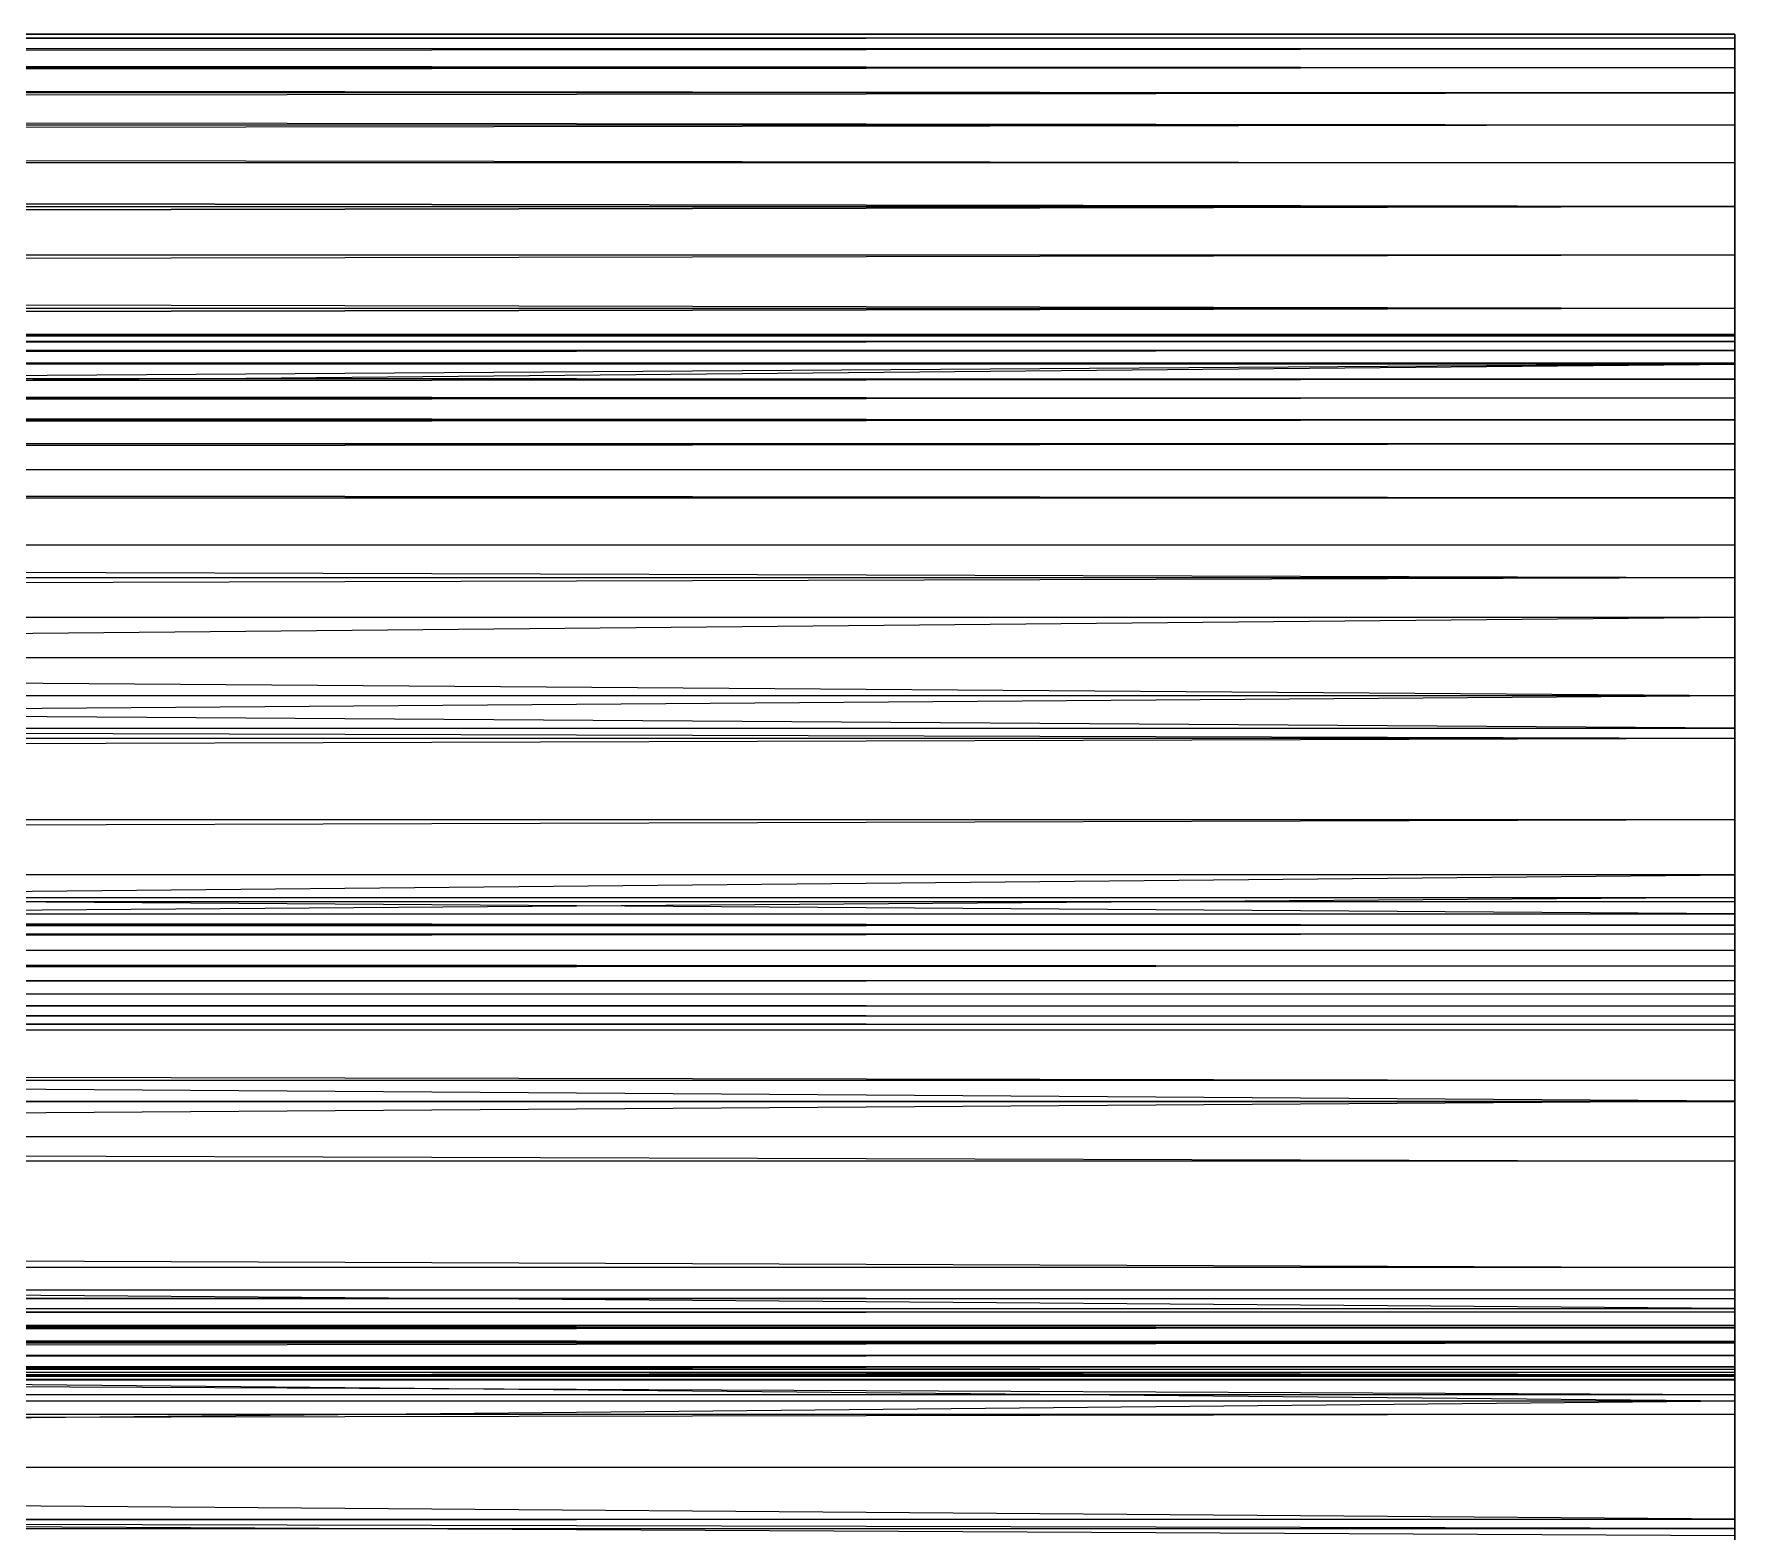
# Model space of a CAD drawing. Extents: x 0 to 100, y -16.5 to -4.5.
# Drawn here: x 93.75 to 100, y -9.99 to -4.49 of the extents above; entities that cross this region are included whole.
import ezdxf

# ---------------------------------------------------------------- set-up
doc = ezdxf.new("R2010")
doc.units = 0
doc.header["$MEASUREMENT"] = 0
doc.layers.add('LAYER6', color=19, linetype='CONTINUOUS')

msp = doc.modelspace()

# ---------------------------------------------------------------- linework, layer by layer
at = {"layer": 'LAYER6'}
for p, q in [((0, -4.488100000000002, 2.562460000000001), (99.99999999999999, -4.501800000000017, 2.337690000000002)), ((99.99999999999999, -4.488100000000017, 2.562460000000001), (0, -4.488100000000002, 2.562460000000001)), ((0, -4.488100000000002, 25.47086), (99.99999999999999, -4.488100000000017, 2.562460000000001)), ((99.99999999999999, -4.488100000000017, 25.47086), (0, -4.488100000000002, 25.47086)), ((0, -4.501800000000002, 25.69563), (99.99999999999999, -4.488100000000017, 25.47086)), ((99.99999999999999, -5.651800000000022, 2.349669999999996), (99.99999999999999, -4.488100000000017, 2.562460000000001)), ((99.99999999999999, -4.488100000000017, 2.562460000000001), (99.99999999999999, -4.501800000000017, 2.337690000000002)), ((99.99999999999999, -5.618200000000015, 2.455439999999995), (99.99999999999999, -4.488100000000017, 2.562460000000001)), ((99.99999999999999, -5.59780000000002, 2.56454), (99.99999999999999, -4.488100000000017, 2.562460000000001)), ((99.99999999999999, -5.590900000000019, 2.675309999999996), (99.99999999999999, -4.488100000000017, 2.562460000000001)), ((99.99999999999999, -5.590900000000019, 2.675309999999996), (99.99999999999999, -4.488100000000017, 25.47086)), ((99.99999999999999, -4.488100000000017, 25.47086), (99.99999999999999, -4.488100000000017, 2.562460000000001)), ((99.99999999999999, -5.590900000000019, 25.358), (99.99999999999999, -4.488100000000017, 25.47086)), ((99.99999999999999, -5.59780000000002, 25.46878), (99.99999999999999, -4.488100000000017, 25.47086)), ((99.99999999999999, -5.618200000000015, 25.57788), (99.99999999999999, -4.488100000000017, 25.47086)), ((99.99999999999999, -4.501800000000017, 25.69563), (99.99999999999999, -4.488100000000017, 25.47086)), ((0, -4.501800000000002, 2.337690000000002), (99.99999999999999, -4.501800000000017, 2.337690000000002)), ((0, -4.501800000000002, 2.337690000000002), (99.99999999999999, -4.542900000000017, 2.11627)), ((0, -4.542900000000003, 25.91705), (99.99999999999999, -4.501800000000017, 25.69563)), ((0, -4.501800000000002, 25.69563), (99.99999999999999, -4.501800000000017, 25.69563)), ((0, -4.542900000000003, 2.11627), (99.99999999999999, -4.610600000000019, 1.901499999999998)), ((99.99999999999999, -4.542900000000017, 2.11627), (0, -4.542900000000003, 2.11627)), ((99.99999999999999, -4.542900000000017, 25.91705), (0, -4.542900000000003, 25.91705)), ((0, -4.610600000000005, 26.13182), (99.99999999999999, -4.542900000000017, 25.91705)), ((99.99999999999999, -5.756500000000031, 2.154429999999997), (99.99999999999999, -4.501800000000017, 2.337690000000002)), ((99.99999999999999, -4.501800000000017, 2.337690000000002), (99.99999999999999, -4.542900000000017, 2.11627)), ((99.99999999999999, -5.698100000000025, 2.248820000000002), (99.99999999999999, -4.501800000000017, 2.337690000000002)), ((99.99999999999999, -5.651800000000022, 2.349669999999996), (99.99999999999999, -4.501800000000017, 2.337690000000002)), ((99.99999999999999, -5.618200000000015, 25.57788), (99.99999999999999, -4.501800000000017, 25.69563)), ((99.99999999999999, -5.651800000000022, 25.68366), (99.99999999999999, -4.501800000000017, 25.69563)), ((99.99999999999999, -5.698100000000025, 25.7845), (99.99999999999999, -4.501800000000017, 25.69563)), ((99.99999999999999, -4.542900000000017, 25.91705), (99.99999999999999, -4.501800000000017, 25.69563)), ((99.99999999999999, -5.99420000000002, 1.923650000000002), (99.99999999999999, -4.542900000000017, 2.11627)), ((99.99999999999999, -4.542900000000017, 2.11627), (99.99999999999999, -4.610600000000019, 1.901499999999998)), ((99.99999999999999, -5.90570000000001, 1.990609999999996), (99.99999999999999, -4.542900000000017, 2.11627)), ((99.99999999999999, -5.82610000000001, 2.06792), (99.99999999999999, -4.542900000000017, 2.11627)), ((99.99999999999999, -5.756500000000031, 2.154429999999997), (99.99999999999999, -4.542900000000017, 2.11627)), ((99.99999999999999, -5.698100000000025, 25.7845), (99.99999999999999, -4.542900000000017, 25.91705)), ((99.99999999999999, -5.756500000000031, 25.87889), (99.99999999999999, -4.542900000000017, 25.91705)), ((99.99999999999999, -5.82610000000001, 25.9654), (99.99999999999999, -4.542900000000017, 25.91705)), ((99.99999999999999, -4.704000000000021, 26.33673), (99.99999999999999, -4.542900000000017, 25.91705)), ((99.99999999999999, -4.542900000000017, 25.91705), (99.99999999999999, -4.610600000000019, 26.13182)), ((0, -4.610600000000005, 1.901499999999998), (99.99999999999999, -4.610600000000019, 1.901499999999998)), ((0, -4.610600000000005, 1.901499999999998), (99.99999999999999, -4.704000000000021, 1.69659)), ((0, -4.704000000000007, 26.33673), (99.99999999999999, -4.610600000000019, 26.13182)), ((0, -4.610600000000005, 26.13182), (99.99999999999999, -4.610600000000019, 26.13182)), ((99.99999999999999, -6.192500000000009, 1.824709999999996), (99.99999999999999, -4.610600000000019, 1.901499999999998)), ((99.99999999999999, -4.610600000000019, 1.901499999999998), (99.99999999999999, -4.704000000000021, 1.69659)), ((99.99999999999999, -6.090300000000027, 1.868069999999995), (99.99999999999999, -4.610600000000019, 1.901499999999998)), ((99.99999999999999, -5.99420000000002, 1.923650000000002), (99.99999999999999, -4.610600000000019, 1.901499999999998)), ((99.99999999999999, -4.610600000000019, 26.13182), (99.99999999999999, -4.704000000000021, 26.33673)), ((0, -4.704000000000007, 1.69659), (99.99999999999999, -4.821700000000006, 1.504570000000001)), ((99.99999999999999, -4.704000000000021, 1.69659), (0, -4.704000000000007, 1.69659)), ((99.99999999999999, -4.704000000000021, 26.33673), (0, -4.704000000000007, 26.33673)), ((0, -4.821699999999992, 26.52875), (99.99999999999999, -4.704000000000021, 26.33673)), ((99.99999999999999, -6.920700000000024, 1.590400000000002), (99.99999999999999, -4.704000000000021, 1.69659)), ((99.99999999999999, -4.704000000000021, 1.69659), (99.99999999999999, -4.821700000000006, 1.504570000000001)), ((99.99999999999999, -6.192500000000009, 1.824709999999996), (99.99999999999999, -4.704000000000021, 1.69659)), ((99.99999999999999, -5.82610000000001, 25.9654), (99.99999999999999, -4.704000000000021, 26.33673)), ((99.99999999999999, -5.90570000000001, 26.04270999999999), (99.99999999999999, -4.704000000000021, 26.33673)), ((99.99999999999999, -5.99420000000002, 26.10967), (99.99999999999999, -4.704000000000021, 26.33673)), ((99.99999999999999, -6.090300000000027, 26.16524), (99.99999999999999, -4.704000000000021, 26.33673)), ((99.99999999999999, -6.192500000000009, 26.20861), (99.99999999999999, -4.704000000000021, 26.33673)), ((99.99999999999999, -6.484900000000024, 26.30808), (99.99999999999999, -4.704000000000021, 26.33673)), ((99.99999999999999, -6.779700000000005, 26.40054), (99.99999999999999, -4.704000000000021, 26.33673)), ((99.99999999999999, -4.821700000000006, 26.52875), (99.99999999999999, -4.704000000000021, 26.33673)), ((0, -4.821699999999992, 1.504570000000001), (99.99999999999999, -4.821700000000006, 1.504570000000001)), ((0, -4.821699999999992, 1.504570000000001), (99.99999999999999, -4.961900000000028, 1.328330000000001)), ((0, -4.961900000000014, 26.70499), (99.99999999999999, -4.821700000000006, 26.52875)), ((0, -4.821699999999992, 26.52875), (99.99999999999999, -4.821700000000006, 26.52875)), ((99.99999999999999, -7.66170000000001, 1.400599999999997), (99.99999999999999, -4.821700000000006, 1.504570000000001)), ((99.99999999999999, -4.821700000000006, 1.504570000000001), (99.99999999999999, -4.961900000000028, 1.328330000000001)), ((99.99999999999999, -6.920700000000024, 1.590400000000002), (99.99999999999999, -4.821700000000006, 1.504570000000001)), ((99.99999999999999, -6.779700000000005, 26.40054), (99.99999999999999, -4.821700000000006, 26.52875)), ((99.99999999999999, -7.076500000000024, 26.48593), (99.99999999999999, -4.821700000000006, 26.52875)), ((99.99999999999999, -7.375400000000027, 26.56421), (99.99999999999999, -4.821700000000006, 26.52875)), ((99.99999999999999, -4.961900000000028, 26.70499), (99.99999999999999, -4.821700000000006, 26.52875)), ((0, -4.961900000000014, 1.328330000000001), (99.99999999999999, -5.122500000000016, 1.170479999999997)), ((99.99999999999999, -4.961900000000028, 1.328330000000001), (0, -4.961900000000014, 1.328330000000001)), ((99.99999999999999, -4.961900000000028, 26.70499), (0, -4.961900000000014, 26.70499)), ((99.99999999999999, -5.122500000000016, 26.86284), (0, -4.961900000000014, 26.70499)), ((99.99999999999999, -9.242700000000028, 26.77866), (99.99999999999999, -4.961900000000028, 26.70499)), ((99.99999999999999, -4.961900000000028, 26.70499), (99.99999999999999, -7.763700000000014, 26.64503)), ((99.99999999999999, -5.122500000000016, 26.86284), (99.99999999999999, -4.961900000000028, 26.70499)), ((99.99999999999994, -9.946300000000022, 1.104169999999996), (99.99999999999999, -4.961900000000028, 1.328330000000001)), ((99.99999999999999, -4.961900000000028, 1.328330000000001), (99.99999999999999, -5.301200000000008, 1.033380000000001)), ((99.99999999999999, -9.171500000000023, 1.157150000000001), (99.99999999999999, -4.961900000000028, 1.328330000000001)), ((99.99999999999999, -8.412900000000022, 1.256), (99.99999999999999, -4.961900000000028, 1.328330000000001)), ((99.99999999999999, -7.66170000000001, 1.400599999999997), (99.99999999999999, -4.961900000000028, 1.328330000000001)), ((99.99999999999999, -7.375400000000027, 26.56421), (99.99999999999999, -4.961900000000028, 26.70499)), ((99.99999999999999, -7.67600000000003, 26.63533000000001), (99.99999999999999, -4.961900000000028, 26.70499)), ((99.99999999999999, -5.122500000000016, 1.170479999999997), (99.99999999999999, -4.961900000000028, 1.328330000000001)), ((0, -5.122500000000002, 1.170479999999997), (99.99999999999999, -5.122500000000016, 1.170479999999997)), ((0, -5.301199999999994, 1.033380000000001), (99.99999999999999, -5.122500000000016, 1.170479999999997)), ((99.99999999999999, -5.122500000000016, 26.86284), (0, -5.301199999999994, 26.99994)), ((0, -5.122500000000002, 26.86284), (99.99999999999999, -5.122500000000016, 26.86284)), ((99.99999999999999, -9.242700000000028, 26.77866), (99.99999999999999, -5.122500000000016, 26.86284)), ((99.99999999999999, -9.240700000000018, 27.03936), (99.99999999999999, -5.122500000000016, 26.86284)), ((99.99999999999999, -5.495200000000025, 27.11424), (99.99999999999999, -5.122500000000016, 26.86284)), ((99.99999999999999, -5.301200000000008, 1.033380000000001), (99.99999999999999, -5.122500000000016, 1.170479999999997)), ((99.99999999999999, -5.122500000000016, 26.86284), (99.99999999999999, -5.301200000000008, 26.99994)), ((0, -5.301199999999994, 1.033380000000001), (99.99999999999999, -5.495200000000025, 0.9190699999999978)), ((99.99999999999999, -5.301200000000008, 1.033380000000001), (0, -5.301199999999994, 1.033380000000001)), ((99.99999999999999, -5.301200000000008, 26.99994), (0, -5.301199999999994, 26.99994)), ((99.99999999999999, -5.301200000000008, 26.99994), (0, -5.495200000000011, 27.11424)), ((99.99999999999994, -9.946300000000022, 1.104169999999996), (99.99999999999999, -5.301200000000008, 1.033380000000001)), ((99.99999999999999, -5.301200000000008, 1.033380000000001), (99.99999999999999, -5.495200000000025, 0.9190699999999978)), ((99.99999999999999, -5.301200000000008, 26.99994), (99.99999999999999, -5.495200000000025, 27.11424)), ((0, -5.495200000000011, 0.9190699999999978), (99.99999999999999, -5.495200000000025, 0.9190699999999978)), ((0, -5.701799999999991, 0.8292599999999978), (99.99999999999999, -5.495200000000025, 0.9190699999999978)), ((99.99999999999999, -5.495200000000025, 27.11424), (0, -5.701799999999991, 27.20406)), ((0, -5.495200000000011, 27.11424), (99.99999999999999, -5.495200000000025, 27.11424)), ((99.99999999999999, -9.240700000000018, 27.03936), (99.99999999999999, -5.495200000000025, 27.11424)), ((99.99999999999999, -9.292800000000012, 27.29483), (99.99999999999999, -5.495200000000025, 27.11424)), ((99.99999999999999, -5.701800000000005, 27.20406), (99.99999999999999, -5.495200000000025, 27.11424)), ((99.99999999999994, -9.946300000000022, 1.104169999999996), (99.99999999999999, -5.495200000000025, 0.9190699999999978)), ((99.99999999999999, -5.495200000000025, 0.9190699999999978), (99.99999999999999, -5.701800000000005, 0.8292599999999978)), ((0, -5.597800000000006, 2.56454), (99.99999999999999, -5.590900000000019, 2.675309999999996)), ((0, -5.590900000000004, 2.675309999999996), (99.99999999999999, -5.590900000000019, 2.675309999999996)), ((0, -5.590900000000004, 2.675309999999996), (99.99999999999999, -5.590900000000019, 25.358)), ((0, -5.590900000000004, 25.358), (99.99999999999999, -5.590900000000019, 25.358)), ((0, -5.590900000000004, 25.358), (99.99999999999999, -5.59780000000002, 25.46878)), ((99.99999999999999, -5.59780000000002, 2.56454), (0, -5.597800000000006, 2.56454)), ((0, -5.618200000000001, 2.455439999999995), (99.99999999999999, -5.59780000000002, 2.56454)), ((0, -5.597800000000006, 25.46878), (99.99999999999999, -5.618200000000015, 25.57788)), ((99.99999999999999, -5.59780000000002, 25.46878), (0, -5.597800000000006, 25.46878)), ((99.99999999999999, -5.618200000000015, 2.455439999999995), (0, -5.618200000000001, 2.455439999999995)), ((0, -5.651800000000008, 2.349669999999996), (99.99999999999999, -5.618200000000015, 2.455439999999995)), ((0, -5.618200000000001, 25.57788), (99.99999999999999, -5.651800000000022, 25.68366)), ((99.99999999999999, -5.618200000000015, 25.57788), (0, -5.618200000000001, 25.57788)), ((99.99999999999999, -5.59780000000002, 2.56454), (99.99999999999999, -5.590900000000019, 2.675309999999996)), ((99.99999999999999, -5.590900000000019, 2.675309999999996), (99.99999999999999, -5.590900000000019, 25.358)), ((99.99999999999999, -5.590900000000019, 25.358), (99.99999999999999, -5.59780000000002, 25.46878)), ((99.99999999999999, -5.618200000000015, 2.455439999999995), (99.99999999999999, -5.59780000000002, 2.56454)), ((99.99999999999999, -5.59780000000002, 25.46878), (99.99999999999999, -5.618200000000015, 25.57788)), ((99.99999999999999, -5.651800000000022, 2.349669999999996), (99.99999999999999, -5.618200000000015, 2.455439999999995)), ((99.99999999999999, -5.618200000000015, 25.57788), (99.99999999999999, -5.651800000000022, 25.68366)), ((99.99999999999999, -5.651800000000022, 2.349669999999996), (0, -5.651800000000008, 2.349669999999996)), ((0, -5.69810000000001, 2.248820000000002), (99.99999999999999, -5.651800000000022, 2.349669999999996)), ((0, -5.651800000000008, 25.68366), (99.99999999999999, -5.698100000000025, 25.7845)), ((99.99999999999999, -5.651800000000022, 25.68366), (0, -5.651800000000008, 25.68366)), ((99.99999999999999, -5.698100000000025, 2.248820000000002), (99.99999999999999, -5.651800000000022, 2.349669999999996)), ((99.99999999999999, -5.651800000000022, 25.68366), (99.99999999999999, -5.698100000000025, 25.7845)), ((99.99999999999999, -5.698100000000025, 2.248820000000002), (0, -5.69810000000001, 2.248820000000002)), ((0, -5.756500000000016, 2.154429999999997), (99.99999999999999, -5.698100000000025, 2.248820000000002)), ((0, -5.69810000000001, 25.7845), (99.99999999999999, -5.756500000000031, 25.87889)), ((99.99999999999999, -5.698100000000025, 25.7845), (0, -5.69810000000001, 25.7845)), ((0, -6.63069999999999, 0.5272500000000023), (99.99999999999999, -5.701800000000005, 0.8292599999999978)), ((99.99999999999999, -5.701800000000005, 0.8292599999999978), (0, -5.701799999999991, 0.8292599999999978)), ((99.99999999999999, -5.701800000000005, 27.20406), (0, -5.701799999999991, 27.20406)), ((99.99999999999999, -5.701800000000005, 27.20406), (0, -6.365100000000012, 27.42697000000001)), ((99.99999999999999, -5.756500000000031, 2.154429999999997), (99.99999999999999, -5.698100000000025, 2.248820000000002)), ((99.99999999999999, -5.698100000000025, 25.7845), (99.99999999999999, -5.756500000000031, 25.87889)), ((99.99999999999999, -9.292800000000012, 27.29483), (99.99999999999999, -5.701800000000005, 27.20406)), ((99.99999999999999, -6.365100000000026, 27.42697000000001), (99.99999999999999, -5.701800000000005, 27.20406)), ((99.99999999999994, -9.946300000000022, 1.104169999999996), (99.99999999999999, -5.701800000000005, 0.8292599999999978)), ((99.99999999999999, -5.701800000000005, 0.8292599999999978), (99.99999999999999, -6.630700000000004, 0.5272500000000023)), ((99.99999999999999, -5.756500000000031, 2.154429999999997), (0, -5.756500000000016, 2.154429999999997)), ((0, -5.826099999999996, 2.06792), (99.99999999999999, -5.756500000000031, 2.154429999999997)), ((0, -5.756500000000016, 25.87889), (99.99999999999999, -5.82610000000001, 25.9654)), ((99.99999999999999, -5.756500000000031, 25.87889), (0, -5.756500000000016, 25.87889)), ((99.99999999999999, -5.82610000000001, 2.06792), (99.99999999999999, -5.756500000000031, 2.154429999999997)), ((99.99999999999999, -5.756500000000031, 25.87889), (99.99999999999999, -5.82610000000001, 25.9654)), ((99.99999999999999, -5.82610000000001, 2.06792), (0, -5.826099999999996, 2.06792)), ((99.99999999999999, -5.82610000000001, 2.06792), (0, -5.905699999999995, 1.990609999999996)), ((0, -5.826099999999996, 25.9654), (99.99999999999999, -5.90570000000001, 26.04270999999999)), ((99.99999999999999, -5.82610000000001, 25.9654), (0, -5.826099999999996, 25.9654)), ((99.99999999999999, -5.90570000000001, 1.990609999999996), (99.99999999999999, -5.82610000000001, 2.06792)), ((99.99999999999999, -5.82610000000001, 25.9654), (99.99999999999999, -5.90570000000001, 26.04270999999999)), ((99.99999999999999, -5.90570000000001, 1.990609999999996), (0, -5.905699999999995, 1.990609999999996)), ((99.99999999999999, -5.90570000000001, 1.990609999999996), (0, -5.994200000000006, 1.923650000000002)), ((0, -5.994200000000006, 26.10967), (99.99999999999999, -5.90570000000001, 26.04270999999999)), ((99.99999999999999, -5.90570000000001, 26.04270999999999), (0, -5.905699999999995, 26.04270999999999)), ((99.99999999999999, -5.99420000000002, 1.923650000000002), (99.99999999999999, -5.90570000000001, 1.990609999999996)), ((99.99999999999999, -5.90570000000001, 26.04270999999999), (99.99999999999999, -5.99420000000002, 26.10967)), ((99.99999999999999, -5.99420000000002, 1.923650000000002), (0, -5.994200000000006, 1.923650000000002)), ((99.99999999999999, -5.99420000000002, 1.923650000000002), (0, -6.090300000000013, 1.868069999999995)), ((0, -6.090300000000013, 26.16524), (99.99999999999999, -5.99420000000002, 26.10967)), ((99.99999999999999, -5.99420000000002, 26.10967), (0, -5.994200000000006, 26.10967)), ((99.99999999999999, -6.090300000000027, 1.868069999999995), (99.99999999999999, -5.99420000000002, 1.923650000000002)), ((99.99999999999999, -5.99420000000002, 26.10967), (99.99999999999999, -6.090300000000027, 26.16524)), ((99.99999999999999, -6.090300000000027, 1.868069999999995), (0, -6.090300000000013, 1.868069999999995)), ((99.99999999999999, -6.192500000000009, 1.824709999999996), (0, -6.090300000000013, 1.868069999999995)), ((0, -6.090300000000013, 26.16524), (99.99999999999999, -6.192500000000009, 26.20861)), ((99.99999999999999, -6.090300000000027, 26.16524), (0, -6.090300000000013, 26.16524)), ((99.99999999999999, -6.192500000000009, 1.824709999999996), (99.99999999999999, -6.090300000000027, 1.868069999999995)), ((99.99999999999999, -6.090300000000027, 26.16524), (99.99999999999999, -6.192500000000009, 26.20861)), ((99.99999999999999, -6.920700000000024, 1.590400000000002), (0, -6.192499999999995, 1.824709999999996)), ((0, -6.192499999999995, 1.824709999999996), (99.99999999999999, -6.192500000000009, 1.824709999999996)), ((0, -6.192499999999995, 26.20861), (99.99999999999999, -6.192500000000009, 26.20861)), ((0, -6.192499999999995, 26.20861), (99.99999999999999, -6.484900000000024, 26.30808)), ((99.99999999999999, -6.920700000000024, 1.590400000000002), (99.99999999999999, -6.192500000000009, 1.824709999999996)), ((99.99999999999999, -6.192500000000009, 26.20861), (99.99999999999999, -6.484900000000024, 26.30808)), ((99.99999999999999, -7.038800000000023, 27.61655), (0, -6.365100000000012, 27.42697000000001)), ((0, -6.365100000000012, 27.42697000000001), (99.99999999999999, -6.365100000000026, 27.42697000000001)), ((99.99999999999999, -9.292800000000012, 27.29483), (99.99999999999999, -6.365100000000026, 27.42697000000001)), ((99.99999999999999, -9.396500000000017, 27.534), (99.99999999999999, -6.365100000000026, 27.42697000000001)), ((99.99999999999999, -7.038800000000023, 27.61655), (99.99999999999999, -6.365100000000026, 27.42697000000001)), ((0, -6.48490000000001, 26.30808), (99.99999999999999, -6.484900000000024, 26.30808)), ((0, -6.779699999999991, 26.40054), (99.99999999999999, -6.484900000000024, 26.30808)), ((99.99999999999999, -6.484900000000024, 26.30808), (99.99999999999999, -6.779700000000005, 26.40054)), ((0, -6.63069999999999, 0.5272500000000023), (99.99999999999999, -6.630700000000004, 0.5272500000000023)), ((0, -7.578499999999991, 0.2905900000000017), (99.99999999999999, -6.630700000000004, 0.5272500000000023)), ((99.99999999999994, -9.946300000000022, 1.104169999999996), (99.99999999999999, -6.630700000000004, 0.5272500000000023)), ((99.99999999999999, -6.630700000000004, 0.5272500000000023), (99.99999999999999, -7.578500000000005, 0.2905900000000017)), ((0, -6.779699999999991, 26.40054), (99.99999999999999, -6.779700000000005, 26.40054)), ((0, -6.779699999999991, 26.40054), (99.99999999999999, -7.076500000000024, 26.48593)), ((99.99999999999999, -6.779700000000005, 26.40054), (99.99999999999999, -7.076500000000024, 26.48593)), ((99.99999999999999, -6.920700000000024, 1.590400000000002), (0, -6.92070000000001, 1.590400000000002)), ((99.99999999999999, -6.920700000000024, 1.590400000000002), (0, -7.661699999999996, 1.400599999999997)), ((99.99999999999999, -7.66170000000001, 1.400599999999997), (99.99999999999999, -6.920700000000024, 1.590400000000002)), ((99.99999999999999, -7.721000000000017, 27.77233000000001), (0, -7.038800000000009, 27.61655)), ((0, -7.038800000000009, 27.61655), (99.99999999999999, -7.038800000000023, 27.61655)), ((99.99999999999999, -9.396500000000017, 27.534), (99.99999999999999, -7.038800000000023, 27.61655)), ((99.99999999999999, -9.386400000000023, 27.84618), (99.99999999999999, -7.038800000000023, 27.61655)), ((99.99999999999999, -7.721000000000017, 27.77233000000001), (99.99999999999999, -7.038800000000023, 27.61655)), ((0, -7.07650000000001, 26.48593), (99.99999999999999, -7.076500000000024, 26.48593)), ((0, -7.375400000000013, 26.56421), (99.99999999999999, -7.076500000000024, 26.48593)), ((99.99999999999999, -7.076500000000024, 26.48593), (99.99999999999999, -7.375400000000027, 26.56421)), ((0, -7.375400000000013, 26.56421), (99.99999999999999, -7.375400000000027, 26.56421)), ((0, -7.676000000000016, 26.63533000000001), (99.99999999999999, -7.375400000000027, 26.56421)), ((99.99999999999999, -7.375400000000027, 26.56421), (99.99999999999999, -7.67600000000003, 26.63533000000001)), ((0, -8.540400000000005, 0.1204099999999997), (99.99999999999999, -7.578500000000005, 0.2905900000000017)), ((99.99999999999999, -7.578500000000005, 0.2905900000000017), (0, -7.578499999999991, 0.2905900000000017)), ((99.99999999999994, -9.946300000000022, 1.104169999999996), (99.99999999999999, -7.578500000000005, 0.2905900000000017)), ((99.99999999999999, -7.578500000000005, 0.2905900000000017), (99.99999999999999, -8.54040000000002, 0.1204099999999997)), ((99.99999999999999, -7.66170000000001, 1.400599999999997), (0, -8.412900000000008, 1.256)), ((0, -7.661699999999996, 1.400599999999997), (99.99999999999999, -7.66170000000001, 1.400599999999997)), ((0, -7.676000000000016, 26.63533000000001), (99.99999999999999, -7.67600000000003, 26.63533000000001)), ((99.99999999999999, -7.763700000000014, 26.64503), (0, -7.676000000000016, 26.63533000000001)), ((99.99999999999999, -8.412900000000022, 1.256), (99.99999999999999, -7.66170000000001, 1.400599999999997)), ((99.99999999999999, -7.67600000000003, 26.63533000000001), (99.99999999999999, -7.763700000000014, 26.64503)), ((99.99999999999999, -8.410200000000017, 27.89389000000001), (0, -7.721000000000003, 27.77233000000001)), ((0, -7.721000000000003, 27.77233000000001), (99.99999999999999, -7.721000000000017, 27.77233000000001)), ((99.99999999999999, -9.386400000000023, 27.84618), (99.99999999999999, -7.721000000000017, 27.77233000000001)), ((99.99999999999999, -8.410200000000017, 27.89389000000001), (99.99999999999999, -7.721000000000017, 27.77233000000001)), ((0, -7.795600000000007, 26.64375999999999), (99.99999999999999, -7.763700000000014, 26.64503)), ((99.99999999999999, -7.763700000000014, 26.64503), (0, -7.7637, 26.64503)), ((0, -7.795600000000007, 26.64375999999999), (99.99999999999999, -7.795600000000021, 26.64375999999999)), ((0, -7.854999999999989, 26.63448999999999), (99.99999999999999, -7.795600000000021, 26.64375999999999)), ((99.99999999999999, -9.242700000000028, 26.77866), (99.99999999999999, -7.763700000000014, 26.64503)), ((99.99999999999999, -7.763700000000014, 26.64503), (99.99999999999999, -7.795600000000021, 26.64375999999999)), ((99.99999999999999, -9.242700000000028, 26.77866), (99.99999999999999, -7.795600000000021, 26.64375999999999)), ((99.99999999999999, -7.795600000000021, 26.64375999999999), (99.99999999999999, -7.855000000000003, 26.63448999999999)), ((0, -7.854999999999989, 26.63448999999999), (99.99999999999999, -7.855000000000003, 26.63448999999999)), ((0, -7.854999999999989, 26.63448999999999), (99.99999999999999, -7.912400000000005, 26.61644000000001)), ((99.99999999999999, -9.242700000000028, 26.77866), (99.99999999999999, -7.855000000000003, 26.63448999999999)), ((99.99999999999999, -7.855000000000003, 26.63448999999999), (99.99999999999999, -7.912400000000005, 26.61644000000001)), ((0, -7.91239999999999, 26.61644000000001), (99.99999999999999, -7.912400000000005, 26.61644000000001)), ((0, -7.966399999999993, 26.59003000000001), (99.99999999999999, -7.912400000000005, 26.61644000000001)), ((99.99999999999999, -9.242700000000028, 26.77866), (99.99999999999999, -7.912400000000005, 26.61644000000001)), ((99.99999999999999, -7.912400000000005, 26.61644000000001), (99.99999999999999, -7.966400000000007, 26.59003000000001)), ((0, -7.966399999999993, 26.59003000000001), (99.99999999999999, -7.966400000000007, 26.59003000000001)), ((0, -8.015800000000011, 26.55584), (99.99999999999999, -7.966400000000007, 26.59003000000001)), ((99.99999999999999, -9.242700000000028, 26.77866), (99.99999999999999, -7.966400000000007, 26.59003000000001)), ((99.99999999999999, -7.966400000000007, 26.59003000000001), (99.99999999999999, -8.015800000000027, 26.55584)), ((0, -8.015800000000011, 26.55584), (99.99999999999999, -8.015800000000027, 26.55584)), ((0, -8.015800000000011, 26.55584), (99.99999999999999, -8.059600000000003, 26.51463999999999)), ((0, -8.059599999999987, 26.51463999999999), (99.99999999999999, -8.059600000000003, 26.51463999999999)), ((0, -8.059599999999987, 26.51463999999999), (99.99999999999999, -8.096700000000013, 26.46735999999999)), ((99.99999999999999, -9.298600000000008, 26.524), (99.99999999999999, -8.015800000000027, 26.55584)), ((99.99999999999999, -8.015800000000027, 26.55584), (99.99999999999999, -8.059600000000003, 26.51463999999999)), ((99.99999999999999, -9.242700000000028, 26.77866), (99.99999999999999, -8.015800000000027, 26.55584)), ((99.99999999999999, -9.298600000000008, 26.524), (99.99999999999999, -8.059600000000003, 26.51463999999999)), ((99.99999999999999, -8.059600000000003, 26.51463999999999), (99.99999999999999, -8.096700000000013, 26.46735999999999)), ((0, -8.096699999999998, 26.46735999999999), (99.99999999999999, -8.096700000000013, 26.46735999999999)), ((0, -8.096699999999998, 26.46735999999999), (99.99999999999999, -8.126400000000004, 26.41506000000001)), ((99.99999999999999, -9.298600000000008, 26.524), (99.99999999999999, -8.096700000000013, 26.46735999999999)), ((99.99999999999999, -8.096700000000013, 26.46735999999999), (99.99999999999999, -8.126400000000004, 26.41506000000001)), ((0, -8.12639999999999, 26.41506000000001), (99.99999999999999, -8.126400000000004, 26.41506000000001)), ((0, -8.12639999999999, 26.41506000000001), (99.99999999999999, -8.147900000000007, 26.3589)), ((0, -8.147899999999993, 26.3589), (99.99999999999999, -8.147900000000007, 26.3589)), ((0, -8.147899999999993, 26.3589), (99.99999999999999, -8.33380000000001, 25.84683)), ((99.99999999999999, -9.298600000000008, 26.524), (99.99999999999999, -8.126400000000004, 26.41506000000001)), ((99.99999999999999, -8.126400000000004, 26.41506000000001), (99.99999999999999, -8.147900000000007, 26.3589)), ((99.99999999999994, -9.754500000000021, 25.90244000000001), (99.99999999999999, -8.147900000000007, 26.3589)), ((99.99999999999999, -8.147900000000007, 26.3589), (99.99999999999999, -8.33380000000001, 25.84683)), ((99.99999999999994, -9.560200000000023, 26.07619999999999), (99.99999999999999, -8.147900000000007, 26.3589)), ((99.99999999999999, -9.405900000000017, 26.28643), (99.99999999999999, -8.147900000000007, 26.3589)), ((99.99999999999999, -9.298600000000008, 26.524), (99.99999999999999, -8.147900000000007, 26.3589)), ((0, -8.333799999999997, 25.84683), (99.99999999999999, -8.630100000000011, 25.3897)), ((99.99999999999999, -8.33380000000001, 25.84683), (0, -8.333799999999997, 25.84683)), ((99.99999999999994, -10.48810000000002, 25.66533999999999), (99.99999999999999, -8.33380000000001, 25.84683)), ((99.99999999999999, -8.33380000000001, 25.84683), (99.99999999999999, -8.630100000000011, 25.3897)), ((99.99999999999994, -10.22880000000002, 25.69246000000001), (99.99999999999999, -8.33380000000001, 25.84683)), ((99.99999999999994, -9.980700000000027, 25.77265000000001), (99.99999999999999, -8.33380000000001, 25.84683)), ((99.99999999999994, -9.754500000000021, 25.90244000000001), (99.99999999999999, -8.33380000000001, 25.84683)), ((99.99999999999999, -8.410200000000017, 27.89389000000001), (0, -9.104600000000003, 27.98097000000001)), ((0, -8.410200000000003, 27.89389000000001), (99.99999999999999, -8.410200000000017, 27.89389000000001)), ((99.99999999999999, -8.412900000000022, 1.256), (0, -8.412900000000008, 1.256)), ((99.99999999999999, -9.171500000000023, 1.157150000000001), (0, -8.412900000000008, 1.256)), ((99.99999999999999, -9.386400000000023, 27.84618), (99.99999999999999, -8.410200000000017, 27.89389000000001)), ((99.99999999999999, -9.344800000000006, 27.89683), (99.99999999999999, -8.410200000000017, 27.89389000000001)), ((99.99999999999999, -9.10460000000002, 27.98097000000001), (99.99999999999999, -8.410200000000017, 27.89389000000001)), ((99.99999999999999, -9.171500000000023, 1.157150000000001), (99.99999999999999, -8.412900000000022, 1.256)), ((0, -8.540400000000005, 0.1204099999999997), (99.99999999999999, -8.54040000000002, 0.1204099999999997)), ((0, -8.540400000000005, 0.1204099999999997), (99.99999999999994, -9.511900000000011, 0.0175300000000007)), ((99.99999999999994, -9.946300000000022, 1.104169999999996), (99.99999999999999, -8.54040000000002, 0.1204099999999997)), ((99.99999999999999, -8.54040000000002, 0.1204099999999997), (99.99999999999994, -9.511900000000011, 0.0175300000000007)), ((0, -8.630099999999999, 25.3897), (99.99999999999999, -9.021700000000024, 25.01094)), ((99.99999999999999, -8.630100000000011, 25.3897), (0, -8.630099999999999, 25.3897)), ((99.99999999999994, -11.605, 25.02045999999999), (99.99999999999999, -8.630100000000011, 25.3897)), ((99.99999999999999, -8.630100000000011, 25.3897), (99.99999999999999, -9.021700000000024, 25.01094)), ((99.99999999999994, -11.64620000000001, 25.08753), (99.99999999999999, -8.630100000000011, 25.3897)), ((99.99999999999994, -11.69720000000002, 25.14733), (99.99999999999999, -8.630100000000011, 25.3897)), ((99.99999999999994, -11.75710000000002, 25.19841), (99.99999999999999, -8.630100000000011, 25.3897)), ((99.99999999999994, -11.82410000000003, 25.23951), (99.99999999999999, -8.630100000000011, 25.3897)), ((99.99999999999994, -11.89680000000002, 25.26961), (99.99999999999999, -8.630100000000011, 25.3897)), ((99.99999999999994, -11.97330000000001, 25.28796999999999), (99.99999999999999, -8.630100000000011, 25.3897)), ((99.99999999999994, -12.05170000000002, 25.29414000000001), (99.99999999999999, -8.630100000000011, 25.3897)), ((99.99999999999994, -13.66300000000002, 25.30681000000001), (99.99999999999999, -8.630100000000011, 25.3897)), ((99.99999999999994, -13.68420000000002, 25.42446), (99.99999999999999, -8.630100000000011, 25.3897)), ((99.99999999999994, -10.48810000000002, 25.66533999999999), (99.99999999999999, -8.630100000000011, 25.3897)), ((0, -9.02170000000001, 25.01094), (99.99999999999994, -9.48850000000003, 24.72998)), ((99.99999999999999, -9.021700000000024, 25.01094), (0, -9.02170000000001, 25.01094)), ((99.99999999999994, -11.55040000000001, 24.79292), (99.99999999999999, -9.021700000000024, 25.01094)), ((99.99999999999999, -9.021700000000024, 25.01094), (99.99999999999994, -9.48850000000003, 24.72998)), ((99.99999999999994, -11.55660000000001, 24.87132000000001), (99.99999999999999, -9.021700000000024, 25.01094)), ((99.99999999999994, -11.57490000000003, 24.94779999999999), (99.99999999999999, -9.021700000000024, 25.01094)), ((99.99999999999994, -11.605, 25.02045999999999), (99.99999999999999, -9.021700000000024, 25.01094)), ((99.99999999999999, -9.10460000000002, 27.98097000000001), (0, -9.104600000000003, 27.98097000000001)), ((0, -9.104600000000003, 27.98097000000001), (99.99999999999999, -9.13460000000002, 27.98247)), ((99.99999999999999, -9.344800000000006, 27.89683), (99.99999999999999, -9.10460000000002, 27.98097000000001)), ((99.99999999999999, -9.293200000000027, 27.93727), (99.99999999999999, -9.10460000000002, 27.98097000000001)), ((99.99999999999999, -9.234000000000023, 27.96556000000001), (99.99999999999999, -9.10460000000002, 27.98097000000001)), ((99.99999999999999, -9.185000000000016, 27.97821), (99.99999999999999, -9.10460000000002, 27.98097000000001)), ((99.99999999999999, -9.13460000000002, 27.98247), (99.99999999999999, -9.10460000000002, 27.98097000000001)), ((0, -9.134600000000006, 27.98247), (99.99999999999999, -9.13460000000002, 27.98247)), ((99.99999999999999, -9.13460000000002, 27.98247), (0, -9.185000000000002, 27.97821)), ((99.99999999999994, -9.946300000000022, 1.104169999999996), (0, -9.171500000000009, 1.157150000000001)), ((0, -9.171500000000009, 1.157150000000001), (99.99999999999999, -9.171500000000023, 1.157150000000001)), ((99.99999999999999, -9.185000000000016, 27.97821), (0, -9.185000000000002, 27.97821)), ((99.99999999999999, -9.185000000000016, 27.97821), (0, -9.234000000000009, 27.96556000000001)), ((99.99999999999999, -9.185000000000016, 27.97821), (99.99999999999999, -9.13460000000002, 27.98247)), ((99.99999999999994, -9.946300000000022, 1.104169999999996), (99.99999999999999, -9.171500000000023, 1.157150000000001)), ((99.99999999999999, -9.234000000000023, 27.96556000000001), (99.99999999999999, -9.185000000000016, 27.97821)), ((99.99999999999999, -9.234000000000023, 27.96556000000001), (0, -9.234000000000009, 27.96556000000001)), ((99.99999999999999, -9.234000000000023, 27.96556000000001), (0, -9.293200000000013, 27.93727)), ((0, -9.242700000000013, 26.77866), (99.99999999999999, -9.240700000000018, 27.03936)), ((0, -9.240700000000002, 27.03936), (99.99999999999999, -9.240700000000018, 27.03936)), ((0, -9.240700000000002, 27.03936), (99.99999999999999, -9.292800000000012, 27.29483)), ((0, -9.298599999999993, 26.524), (99.99999999999999, -9.242700000000028, 26.77866)), ((0, -9.242700000000013, 26.77866), (99.99999999999999, -9.242700000000028, 26.77866)), ((99.99999999999999, -9.293200000000027, 27.93727), (99.99999999999999, -9.234000000000023, 27.96556000000001)), ((99.99999999999999, -9.242700000000028, 26.77866), (99.99999999999999, -9.240700000000018, 27.03936)), ((99.99999999999999, -9.240700000000018, 27.03936), (99.99999999999999, -9.292800000000012, 27.29483)), ((99.99999999999999, -9.298600000000008, 26.524), (99.99999999999999, -9.242700000000028, 26.77866)), ((0, -9.2928, 27.29483), (99.99999999999999, -9.292800000000012, 27.29483)), ((0, -9.2928, 27.29483), (99.99999999999999, -9.396500000000017, 27.534)), ((99.99999999999999, -9.293200000000027, 27.93727), (0, -9.293200000000013, 27.93727)), ((99.99999999999999, -9.293200000000027, 27.93727), (0, -9.344799999999992, 27.89683)), ((0, -9.405900000000003, 26.28643), (99.99999999999999, -9.298600000000008, 26.524)), ((0, -9.298599999999993, 26.524), (99.99999999999999, -9.298600000000008, 26.524)), ((99.99999999999999, -9.292800000000012, 27.29483), (99.99999999999999, -9.396500000000017, 27.534)), ((99.99999999999999, -9.344800000000006, 27.89683), (99.99999999999999, -9.293200000000027, 27.93727)), ((99.99999999999999, -9.405900000000017, 26.28643), (99.99999999999999, -9.298600000000008, 26.524)), ((99.99999999999999, -9.344800000000006, 27.89683), (0, -9.344799999999992, 27.89683)), ((0, -9.386400000000007, 27.84618), (99.99999999999999, -9.344800000000006, 27.89683)), ((99.99999999999999, -9.386400000000023, 27.84618), (99.99999999999999, -9.344800000000006, 27.89683)), ((99.99999999999999, -9.386400000000023, 27.84618), (0, -9.386400000000007, 27.84618)), ((0, -9.415999999999997, 27.78771), (99.99999999999999, -9.386400000000023, 27.84618)), ((0, -9.396500000000003, 27.534), (99.99999999999994, -9.422300000000021, 27.59426)), ((99.99999999999999, -9.396500000000017, 27.534), (0, -9.396500000000003, 27.534)), ((0, -9.560200000000007, 26.07619999999999), (99.99999999999999, -9.405900000000017, 26.28643)), ((0, -9.405900000000003, 26.28643), (99.99999999999999, -9.405900000000017, 26.28643)), ((99.99999999999999, -9.416000000000011, 27.78771), (0, -9.415999999999997, 27.78771)), ((0, -9.432299999999996, 27.72421), (99.99999999999999, -9.416000000000011, 27.78771)), ((0, -9.422300000000007, 27.59426), (99.99999999999994, -9.434500000000028, 27.65869)), ((99.99999999999994, -9.422300000000021, 27.59426), (0, -9.422300000000007, 27.59426)), ((99.99999999999994, -9.432300000000012, 27.72421), (0, -9.432299999999996, 27.72421)), ((0, -9.434500000000014, 27.65869), (99.99999999999994, -9.432300000000012, 27.72421)), ((99.99999999999994, -9.434500000000028, 27.65869), (0, -9.434500000000014, 27.65869)), ((99.99999999999999, -9.396500000000017, 27.534), (99.99999999999999, -9.386400000000023, 27.84618)), ((99.99999999999999, -9.386400000000023, 27.84618), (99.99999999999999, -9.416000000000011, 27.78771)), ((99.99999999999994, -9.422300000000021, 27.59426), (99.99999999999999, -9.396500000000017, 27.534)), ((99.99999999999994, -9.560200000000023, 26.07619999999999), (99.99999999999999, -9.405900000000017, 26.28643)), ((99.99999999999999, -9.416000000000011, 27.78771), (99.99999999999994, -9.432300000000012, 27.72421)), ((99.99999999999994, -9.434500000000028, 27.65869), (99.99999999999994, -9.422300000000021, 27.59426)), ((99.99999999999994, -9.432300000000012, 27.72421), (99.99999999999994, -9.434500000000028, 27.65869)), ((0, -9.488500000000016, 24.72998), (99.99999999999994, -9.48850000000003, 24.72998)), ((0, -9.488500000000016, 24.72998), (99.99999999999994, -10.00650000000003, 24.56120999999999)), ((99.99999999999994, -11.55040000000001, 24.79292), (99.99999999999994, -9.48850000000003, 24.72998)), ((99.99999999999994, -9.48850000000003, 24.72998), (99.99999999999994, -10.00650000000003, 24.56120999999999)), ((0, -9.511899999999997, 0.0175300000000007), (99.99999999999994, -9.511900000000011, 0.0175300000000007)), ((0, -10.4881, -0.0175300000000007), (99.99999999999994, -9.511900000000011, 0.0175300000000007)), ((99.99999999999994, -9.560200000000023, 26.07619999999999), (0, -9.754500000000007, 25.90244000000001)), ((0, -9.560200000000007, 26.07619999999999), (99.99999999999994, -9.560200000000023, 26.07619999999999)), ((99.99999999999994, -11.46430000000002, 0.0175300000000007), (99.99999999999994, -9.511900000000011, 0.0175300000000007)), ((99.99999999999994, -9.511900000000011, 0.0175300000000007), (99.99999999999994, -10.48810000000002, -0.0175300000000007)), ((99.99999999999994, -12.43580000000001, 0.1204099999999997), (99.99999999999994, -9.511900000000011, 0.0175300000000007)), ((99.99999999999994, -9.946300000000022, 1.104169999999996), (99.99999999999994, -9.511900000000011, 0.0175300000000007)), ((99.99999999999994, -9.754500000000021, 25.90244000000001), (99.99999999999994, -9.560200000000023, 26.07619999999999)), ((99.99999999999994, -9.980700000000027, 25.77265000000001), (0, -9.754500000000007, 25.90244000000001)), ((0, -9.754500000000007, 25.90244000000001), (99.99999999999994, -9.754500000000021, 25.90244000000001)), ((99.99999999999994, -9.980700000000027, 25.77265000000001), (99.99999999999994, -9.754500000000021, 25.90244000000001)), ((99.99999999999994, -9.946300000000022, 1.104169999999996), (0, -9.993300000000003, 1.107869999999998)), ((0, -9.946300000000006, 1.104169999999996), (99.99999999999994, -9.946300000000022, 1.104169999999996)), ((0, -9.980700000000013, 25.77265000000001), (99.99999999999994, -9.980700000000027, 25.77265000000001)), ((99.99999999999994, -9.946300000000022, 1.104169999999996), (99.99999999999994, -9.99330000000002, 1.107869999999998)), ((99.99999999999994, -12.43580000000001, 0.1204099999999997), (99.99999999999994, -9.946300000000022, 1.104169999999996)), ((99.99999999999994, -13.39770000000003, 0.2905900000000017), (99.99999999999994, -9.946300000000022, 1.104169999999996)), ((99.99999999999994, -14.34550000000003, 0.5272500000000023), (99.99999999999994, -9.946300000000022, 1.104169999999996)), ((99.99999999999994, -15.2745, 0.8292599999999978), (99.99999999999994, -9.946300000000022, 1.104169999999996)), ((99.99999999999994, -15.48140000000002, 0.9192899999999966), (99.99999999999994, -9.946300000000022, 1.104169999999996)), ((99.99999999999994, -15.85480000000002, 1.171399999999998), (99.99999999999994, -9.946300000000022, 1.104169999999996)), ((99.99999999999994, -10.22880000000002, 25.69246000000001), (99.99999999999994, -9.980700000000027, 25.77265000000001))]:
    msp.add_line(p, q, dxfattribs=at)

doc.saveas('drawing.dxf')
